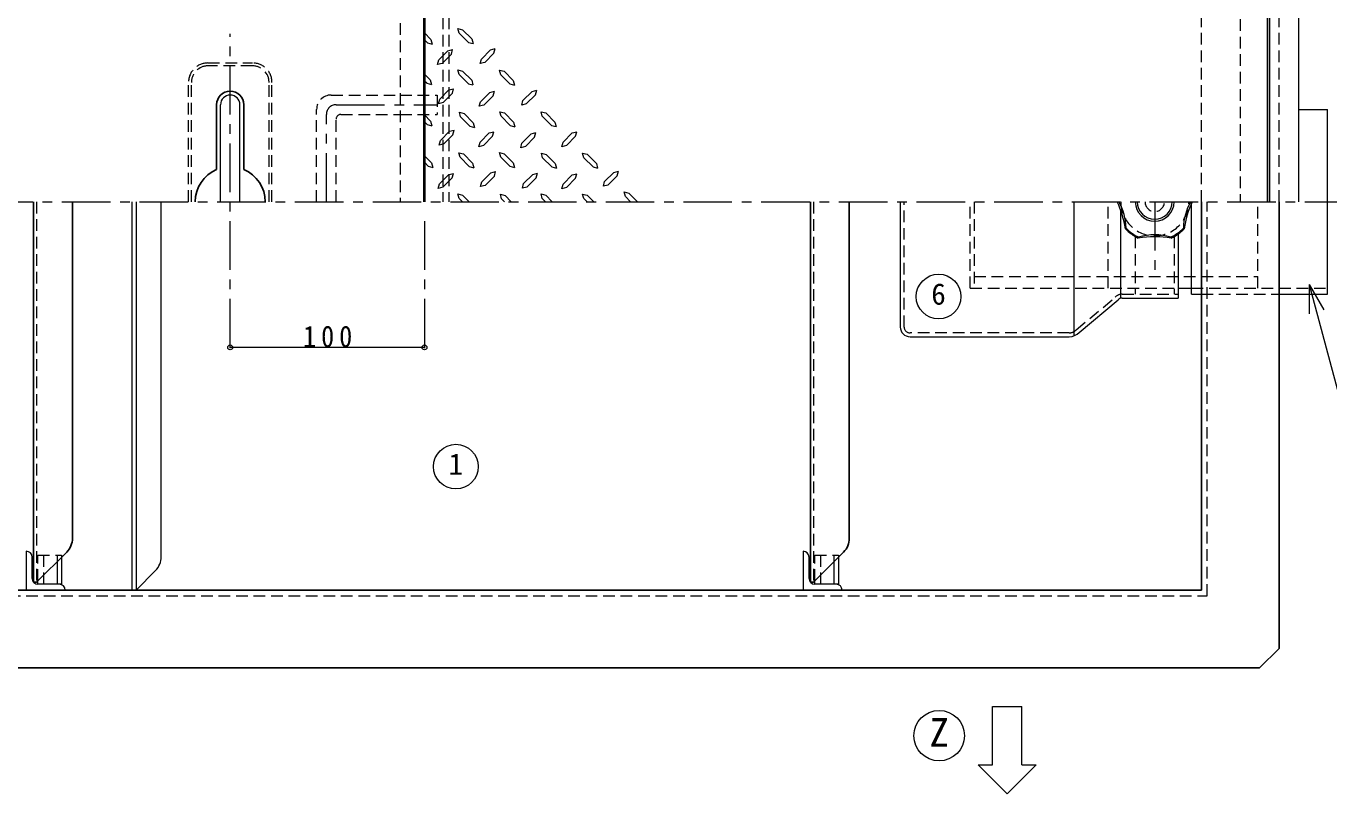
# Model space of a CAD drawing. Units: millimetres at full size, sheet at 1:5; details may follow other scales. Extents: x -1062 to 963, y -702 to 703.
# Drawn here: x -395 to 276, y 13 to 408 of the extents above; entities that cross this region are included whole.
import ezdxf
from ezdxf.enums import TextEntityAlignment as Align

# ---------------------------------------------------------------- set-up
doc = ezdxf.new("R2010")
doc.units = ezdxf.units.MM
doc.header["$LTSCALE"] = 5
doc.header["$PDMODE"] = 32
doc.header["$PDSIZE"] = 2.5
doc.linetypes.add('CHAIN1', pattern=[8, 5, -1, 1, -1])
doc.linetypes.add('DASHED1', pattern=[1.8, 1.2, -0.6])
doc.layers.add('0-A', color=4, linetype='Continuous', lineweight=9)
doc.styles.add('ＭＳ ゴシック', font='')
doc.styles.get('ＭＳ ゴシック').set_extended_font_data('MS Gothic')

msp = doc.modelspace()

# ---------------------------------------------------------------- linework, layer by layer
at = {"layer": '0-A', "color": 7, "lineweight": 18}
for p, q in [((260.102, 567.509), (260.102, 317.509)), ((245.102, 552.509), (245.102, 317.509)), ((-294.898, 317.509), (-294.898, 367.509)), ((-284.898, 317.509), (-284.898, 367.509)), ((260.102, 365.009), (275.102, 365.009)), ((275.102, 270.009), (275.102, 365.009)), ((-340.398, 117.509), (-340.398, 317.509)), ((-338.398, 317.509), (-338.398, 117.509)), ((55.102, 317.509), (55.102, 253.009)), ((205.102, 270.009), (205.102, 316.907)), ((198.102, 300.889), (198.102, 267.959)), ((205.102, 270.009), (210.102, 270.009)), ((250.102, 270.009), (275.102, 270.009)), ((265.659, 274.852), (273.159, 261.862)), ((265.659, 274.852), (281.258, 216.636)), ((265.659, 274.852), (265.659, 259.852)), ((147.176, 250.218), (167.213, 267.013)), ((169.4, 267.959), (198.102, 267.959)), ((60.102, 248.009), (142.072, 248.009)), ((-394.898, 137.509), (-394.898, 117.509)), ((-391.898, 123.509), (-391.898, 134.509)), ((-376.743, 134.43), (-376.743, 120.509)), ((5.102, 137.509), (5.102, 117.509)), ((8.102, 123.509), (8.102, 134.509)), ((23.257, 134.43), (23.257, 120.509)), ((-378.9, 120.509), (-378.9, 132.273)), ((21.1, 120.509), (21.1, 132.273)), ((-388.898, 120.509), (-388.898, 122.275)), ((11.102, 120.509), (11.102, 122.275)), ((-376.743, 120.509), (-388.898, 120.509)), ((23.257, 120.509), (11.102, 120.509))]:
    msp.add_line(p, q, dxfattribs=at)
at = {"layer": '0-A', "color": 1, "lineweight": 40}
msp.add_line((-189.898, 317.509), (-189.898, 551.509), dxfattribs=at)
at = {"layer": '0-A', "color": 5, "lineweight": 25}
for p, q in [((244.102, 317.509), (244.102, 551.509)), ((-296.898, 334.092), (-296.898, 367.509)), ((-282.898, 334.092), (-282.898, 367.509)), ((-391.148, 121.525), (-391.148, 317.509)), ((-371.148, 144.167), (-371.148, 317.509)), ((8.852, 121.525), (8.852, 317.509)), ((28.852, 144.167), (28.852, 317.509)), ((210.102, 317.509), (210.102, 117.509)), ((250.102, 317.509), (250.102, 87.509)), ((210.102, 117.509), (-589.898, 117.509)), ((250.102, 87.509), (240.102, 77.509)), ((240.102, 77.509), (-619.898, 77.509))]:
    msp.add_line(p, q, dxfattribs=at)
at = {"layer": '0-A', "linetype": 'DASHED1'}
for p, q in [((250.102, 317.509), (250.102, 547.509)), ((230.102, 537.509), (230.102, 317.509)), ((210.102, 317.509), (210.102, 517.509)), ((-180.398, 511.509), (-180.398, 317.509)), ((-202.398, 372.509), (-183.398, 372.509)), ((-183.398, 372.509), (-183.398, 362.509)), ((-202.398, 362.509), (-183.398, 362.509)), ((57.102, 253.009), (57.102, 317.509)), ((91.102, 272.959), (91.102, 317.509)), ((93.102, 317.509), (93.102, 272.959)), ((162.102, 272.959), (162.102, 317.509)), ((239.102, 272.959), (239.102, 317.509)), ((176.102, 299.614), (176.102, 269.959)), ((196.102, 299.614), (196.102, 269.959)), ((93.102, 278.959), (239.102, 278.959)), ((91.102, 272.959), (198.102, 272.959)), ((145.717, 251.587), (165.755, 268.381)), ((169.4, 269.959), (198.102, 269.959)), ((205.102, 272.959), (275.102, 272.959)), ((210.102, 270.009), (250.102, 270.009)), ((142.072, 250.009), (60.102, 250.009)), ((-388.898, 122.275), (-388.898, 135.509)), ((-385.898, 120.509), (-385.898, 135.509)), ((-378.9, 132.273), (-378.9, 135.509)), ((11.102, 122.275), (11.102, 135.509)), ((14.102, 120.509), (14.102, 135.509)), ((21.1, 132.273), (21.1, 135.509))]:
    msp.add_line(p, q, dxfattribs=at)
at = {"layer": '0-A', "color": 7, "linetype": 'DASHED1', "lineweight": 18}
for p, q in [((-177.398, 511.509), (-177.398, 317.509)), ((-202.398, 508.509), (-202.398, 317.509)), ((-301.398, 389.009), (-278.398, 389.009)), ((-278.398, 387.509), (-301.398, 387.509)), ((-311.398, 317.509), (-311.398, 379.009)), ((-309.898, 317.509), (-309.898, 379.009)), ((-269.898, 317.509), (-269.898, 379.009)), ((-268.398, 317.509), (-268.398, 379.009)), ((-237.898, 372.509), (-202.398, 372.509)), ((-245.398, 317.509), (-245.398, 365.009)), ((-232.898, 362.509), (-202.398, 362.509)), ((-235.398, 317.509), (-235.398, 360.009)), ((-389.648, 317.509), (-389.648, 121.525)), ((10.352, 317.509), (10.352, 121.525)), ((213.102, 114.509), (213.102, 317.509)), ((-592.898, 114.509), (213.102, 114.509))]:
    msp.add_line(p, q, dxfattribs=at)
at = {"layer": '0-A', "linetype": 'CHAIN1'}
for p, q in [((-289.898, 242.509), (-289.898, 404.009)), ((-240.398, 317.509), (-240.398, 362.509)), ((-235.398, 367.509), (-183.398, 367.509)), ((-696.565, 317.509), (435.102, 317.509)), ((186.102, 317.509), (186.102, 282.509)), ((-189.898, 307.509), (-189.898, 242.509))]:
    msp.add_line(p, q, dxfattribs=at)
at = {"layer": '0-A'}
for p, q in [((-186.636, 401.134), (-189.898, 404.527)), ((-172.686, 406.759), (-170.286, 406.084)), ((-172.011, 404.359), (-172.686, 406.759)), ((-167.286, 399.634), (-172.011, 404.359)), ((-165.561, 401.434), (-170.286, 406.084)), ((-188.361, 399.334), (-189.898, 400.872)), ((-188.361, 399.334), (-185.961, 398.734)), ((-186.636, 401.134), (-185.961, 398.734)), ((-177.786, 395.284), (-175.386, 395.884)), ((-175.986, 393.559), (-175.386, 395.884)), ((-167.286, 399.634), (-164.886, 399.034)), ((-165.561, 401.434), (-164.886, 399.034)), ((-155.886, 395.734), (-153.486, 396.409)), ((-154.161, 394.009), (-153.486, 396.409)), ((-183.111, 388.159), (-182.436, 390.559)), ((-177.786, 395.284), (-182.436, 390.559)), ((-175.986, 393.559), (-180.711, 388.759)), ((-155.886, 395.734), (-160.611, 391.009)), ((-154.161, 394.009), (-158.886, 389.284)), ((-186.936, 380.359), (-189.898, 383.322)), ((-180.711, 388.759), (-183.111, 388.159)), ((-172.686, 385.459), (-170.286, 384.859)), ((-172.086, 383.134), (-172.686, 385.459)), ((-167.286, 378.334), (-172.086, 383.134)), ((-165.561, 380.134), (-170.286, 384.859)), ((-151.236, 385.384), (-148.836, 384.709)), ((-150.636, 382.984), (-151.236, 385.384)), ((-145.911, 378.259), (-150.636, 382.984)), ((-144.186, 379.984), (-148.836, 384.709)), ((-188.736, 378.559), (-189.898, 379.722)), ((-188.736, 378.559), (-186.336, 377.959)), ((-186.936, 380.359), (-186.336, 377.959)), ((-177.336, 375.109), (-174.936, 375.709)), ((-175.536, 373.384), (-174.936, 375.709)), ((-167.286, 378.334), (-164.961, 377.734)), ((-165.561, 380.134), (-164.961, 377.734)), ((-145.911, 378.259), (-143.511, 377.584)), ((-144.186, 379.984), (-143.511, 377.584)), ((-182.661, 367.984), (-181.986, 370.384)), ((-177.336, 375.109), (-181.986, 370.384)), ((-175.536, 373.384), (-180.261, 368.584)), ((-156.261, 373.759), (-160.986, 369.034)), ((-154.536, 372.034), (-159.261, 367.309)), ((-156.261, 373.759), (-153.861, 374.434)), ((-154.536, 372.034), (-153.861, 374.434)), ((-134.511, 374.359), (-139.236, 369.634)), ((-134.511, 374.359), (-132.111, 375.034)), ((-132.786, 372.634), (-132.111, 375.034)), ((-186.711, 359.059), (-189.898, 362.247)), ((-180.261, 368.584), (-182.661, 367.984)), ((-171.936, 363.634), (-169.536, 362.959)), ((-171.336, 361.234), (-171.936, 363.634)), ((-164.811, 358.234), (-169.536, 362.959)), ((-151.161, 363.934), (-148.761, 363.259)), ((-150.486, 361.534), (-151.161, 363.934)), ((-144.036, 358.534), (-148.761, 363.259)), ((-129.861, 363.934), (-127.461, 363.334)), ((-129.261, 361.609), (-129.861, 363.934)), ((-122.736, 358.609), (-127.461, 363.334)), ((-188.436, 357.259), (-189.898, 358.722)), ((-188.436, 357.259), (-186.036, 356.659)), ((-186.711, 359.059), (-186.036, 356.659)), ((-166.536, 356.509), (-171.336, 361.234)), ((-166.536, 356.509), (-164.211, 355.834)), ((-164.811, 358.234), (-164.211, 355.834)), ((-145.761, 356.809), (-150.486, 361.534)), ((-145.761, 356.809), (-143.361, 356.134)), ((-144.036, 358.534), (-143.361, 356.134)), ((-124.461, 356.884), (-129.261, 361.609)), ((-124.461, 356.884), (-122.136, 356.209)), ((-122.736, 358.609), (-122.136, 356.209)), ((-176.961, 353.809), (-181.686, 349.084)), ((-175.236, 352.084), (-179.961, 347.359)), ((-176.961, 353.809), (-174.561, 354.484)), ((-175.236, 352.084), (-174.561, 354.484)), ((-156.636, 352.984), (-161.286, 348.259)), ((-154.836, 351.259), (-159.561, 346.459)), ((-156.636, 352.984), (-154.236, 353.584)), ((-154.836, 351.259), (-154.236, 353.584)), ((-134.961, 352.459), (-139.686, 347.734)), ((-133.236, 350.734), (-137.961, 346.009)), ((-134.961, 352.459), (-132.561, 353.134)), ((-133.236, 350.734), (-132.561, 353.134)), ((-113.811, 352.984), (-118.536, 348.259)), ((-112.086, 351.259), (-116.811, 346.459)), ((-113.811, 352.984), (-111.411, 353.584)), ((-112.086, 351.259), (-111.411, 353.584)), ((-172.236, 342.784), (-169.836, 342.184)), ((-171.561, 340.459), (-172.236, 342.784)), ((-165.111, 337.459), (-169.836, 342.184)), ((-161.961, 345.859), (-161.286, 348.259)), ((-159.561, 346.459), (-161.961, 345.859)), ((-151.236, 342.934), (-148.836, 342.259)), ((-150.636, 340.534), (-151.236, 342.934)), ((-144.186, 337.609), (-148.836, 342.259)), ((-140.286, 345.334), (-139.686, 347.734)), ((-137.961, 346.009), (-140.286, 345.334)), ((-129.711, 342.484), (-127.311, 341.884)), ((-129.111, 340.159), (-129.711, 342.484)), ((-119.136, 345.859), (-118.536, 348.259)), ((-116.811, 346.459), (-119.136, 345.859)), ((-186.261, 337.609), (-189.898, 341.247)), ((-187.986, 335.809), (-189.898, 337.995)), ((-187.986, 335.809), (-185.586, 335.209)), ((-186.261, 337.609), (-185.586, 335.209)), ((-166.836, 335.734), (-171.561, 340.459)), ((-166.836, 335.734), (-164.436, 335.059)), ((-165.111, 337.459), (-164.436, 335.059)), ((-145.911, 335.809), (-150.636, 340.534)), ((-145.911, 335.809), (-143.511, 335.209)), ((-144.186, 337.609), (-143.511, 335.209)), ((-124.311, 335.434), (-129.111, 340.159)), ((-122.586, 337.159), (-127.311, 341.884)), ((-124.311, 335.434), (-121.986, 334.759)), ((-122.586, 337.159), (-121.986, 334.759)), ((-103.086, 335.434), (-107.811, 340.234)), ((-101.361, 337.234), (-106.086, 341.959)), ((-103.086, 335.434), (-100.761, 334.834)), ((-101.361, 337.234), (-100.761, 334.834)), ((-177.411, 331.534), (-182.136, 326.809)), ((-175.686, 329.809), (-180.411, 325.009)), ((-177.411, 331.534), (-175.011, 332.134)), ((-175.686, 329.809), (-175.011, 332.134)), ((-155.661, 332.509), (-160.386, 327.784)), ((-153.861, 330.784), (-158.661, 325.984)), ((-155.661, 332.509), (-153.261, 333.109)), ((-153.861, 330.784), (-153.261, 333.109)), ((-134.136, 331.609), (-138.861, 326.884)), ((-132.411, 329.884), (-137.136, 325.084)), ((-134.136, 331.609), (-131.736, 332.209)), ((-132.411, 329.884), (-131.736, 332.209)), ((-113.886, 331.384), (-118.536, 326.659)), ((-113.886, 331.384), (-111.486, 331.984)), ((-112.086, 329.659), (-111.486, 331.984)), ((-92.436, 332.659), (-97.161, 327.934)), ((-90.636, 330.934), (-95.436, 326.134)), ((-92.436, 332.659), (-90.036, 333.259)), ((-90.636, 330.934), (-90.036, 333.259)), ((-182.811, 324.409), (-182.136, 326.809)), ((-180.411, 325.009), (-182.811, 324.409)), ((-160.986, 325.384), (-160.386, 327.784)), ((-158.661, 325.984), (-160.986, 325.384)), ((-97.761, 325.534), (-97.161, 327.934)), ((-95.436, 326.134), (-97.761, 325.534)), ((-325.398, 134.651), (-325.398, 317.509)), ((-172.686, 321.559), (-170.286, 320.884)), ((-172.011, 319.159), (-172.686, 321.559)), ((-170.361, 317.509), (-172.011, 319.159)), ((-166.911, 317.509), (-170.286, 320.884)), ((-150.786, 321.409), (-148.386, 320.809)), ((-150.186, 319.084), (-150.786, 321.409)), ((-148.611, 317.509), (-150.186, 319.084)), ((-145.213, 317.509), (-148.386, 320.809)), ((-129.861, 321.559), (-127.461, 320.884)), ((-129.261, 319.159), (-129.861, 321.559)), ((-127.611, 317.509), (-129.261, 319.159)), ((-124.086, 317.509), (-127.461, 320.884)), ((-102.711, 317.509), (-106.086, 320.884)), ((-83.736, 317.509), (-86.436, 320.209)), ((-80.178, 317.509), (-84.711, 321.934)), ((144.396, 317.509), (144.396, 248.406)), ((168.405, 313.633), (168.405, 267.789)), ((198.102, 272.959), (205.102, 272.959)), ((-189.898, 242.509), (-289.898, 242.509)), ((-338.398, 117.509), (-328.327, 127.58)), ((102.602, 57.509), (117.602, 57.509)), ((102.602, 27.509), (102.602, 57.509)), ((117.602, 27.509), (117.602, 57.509)), ((95.102, 27.509), (102.602, 27.509)), ((117.602, 27.509), (125.102, 27.509))]:
    msp.add_line(p, q, dxfattribs=at)
for points in [[(-158.886, 389.284), (-161.286, 388.684), (-160.611, 391.009)], [(-159.261, 367.309), (-161.661, 366.709), (-160.986, 369.034)], [(-132.786, 372.634), (-137.511, 367.909), (-139.836, 367.234), (-139.236, 369.634)], [(-179.961, 347.359), (-182.286, 346.684), (-181.686, 349.084)], [(-107.811, 340.234), (-108.486, 342.559), (-106.086, 341.959)], [(-112.086, 329.659), (-116.811, 324.859), (-119.211, 324.259), (-118.536, 326.659)], [(-137.136, 325.084), (-139.461, 324.484), (-138.861, 326.884)], [(-86.436, 320.209), (-87.111, 322.609), (-84.711, 321.934)], [(-106.161, 317.509), (-107.811, 319.159), (-108.486, 321.484), (-106.086, 320.884)], [(125.102, 27.509), (110.102, 12.509), (95.102, 27.509)]]:
    msp.add_lwpolyline(points, dxfattribs=at)
at = {"layer": '0-A', "color": 5, "lineweight": 25}
for points in [[(-374.077, 137.096), (-389.648, 121.525), (-391.148, 121.525)], [(25.923, 137.096), (10.352, 121.525), (8.852, 121.525)]]:
    msp.add_lwpolyline(points, dxfattribs=at)
at = {"layer": '0-A', "linetype": 'DASHED1'}
for points in [[(-388.898, 135.509), (-376.743, 135.509), (-376.743, 134.43)], [(11.102, 135.509), (23.257, 135.509), (23.257, 134.43)]]:
    msp.add_lwpolyline(points, dxfattribs=at)
at = {"layer": '0-A', "color": 7, "lineweight": 18}
for centre, radius in [((74.784, 268.716), 11.5), ((-173.73, 181.088), 11.5), ((75.102, 42.509), 13)]:
    msp.add_circle(centre, radius, dxfattribs=at)
at = {"layer": '0-A', "color": 7, "linetype": 'DASHED1', "lineweight": 18}
for centre, radius, start, end in [((-301.398, 379.009), 10, 90, 180), ((-301.398, 379.009), 8.5, 90, 180), ((-278.398, 379.009), 10, 0, 90), ((-278.398, 379.009), 8.5, 0, 90), ((-237.898, 365.009), 7.5, 90, 180), ((-232.898, 360.009), 2.5, 90, 180)]:
    msp.add_arc(centre, radius, start, end, dxfattribs=at)
at = {"layer": '0-A', "color": 5, "lineweight": 25}
for centre, radius, start, end in [((-289.898, 367.509), 7, 0, 180), ((-289.898, 317.509), 18, 112.88538, 180), ((-289.898, 317.509), 18, 0, 67.11462), ((-381.148, 144.167), 10, 315, 360), ((18.852, 144.167), 10, 315, 360)]:
    msp.add_arc(centre, radius, start, end, dxfattribs=at)
at = {"layer": '0-A', "color": 7, "lineweight": 18}
for centre, radius, start, end in [((-289.898, 367.509), 5, 0, 180), ((116.721, 294.966), 54.951, 9.11306, 24.21987), ((142.282, 303.272), 29.075, 1.44958, 29.32092), ((186.102, 317.509), 9, 180, 0), ((229.921, 303.272), 29.075, 150.67908, 178.55042), ((255.483, 294.966), 54.951, 155.78013, 170.88694), ((186.102, 317.509), 20.5, 222.46304, 245.53696), ((186.102, 317.509), 20, 222.46304, 245.53696), ((186.102, 317.509), 20, 294.46304, 317.53696), ((186.102, 317.509), 20.5, 294.46304, 317.53696), ((186.102, 244.558), 54.951, 81.11306, 98.88694), ((186.102, 271.435), 29.075, 73.44958, 106.55042), ((169.4, 264.959), 3, 90, 136.80874), ((60.102, 253.009), 5, 180, 270), ((142.072, 255.009), 7, 270, 316.80874), ((-394.898, 134.509), 3, 0, 90), ((5.102, 134.509), 3, 0, 90), ((-388.898, 123.509), 3, 180, 270), ((11.102, 123.509), 3, 180, 270), ((-377.898, 117.509), 3, 0, 90), ((22.102, 117.509), 3, 0, 90)]:
    msp.add_arc(centre, radius, start, end, dxfattribs=at)
at = {"layer": '0-A', "linetype": 'CHAIN1'}
msp.add_arc((-235.398, 362.509), 5, 90, 180, dxfattribs=at)
at = {"layer": '0-A', "linetype": 'DASHED1'}
for centre, radius, start, end in [((186.102, 317.509), 17.5, 180, 0), ((186.102, 317.509), 5, 180, 0), ((169.4, 264.959), 5, 90, 136.80874), ((60.102, 253.009), 3, 180, 270), ((142.072, 255.009), 5, 270, 316.80874)]:
    msp.add_arc(centre, radius, start, end, dxfattribs=at)
at = {"layer": '0-A'}
for centre, start, end in [((186.102, 317.509), 180, 0), ((-335.398, 134.651), 315, 360)]:
    msp.add_arc(centre, 10, start, end, dxfattribs=at)
for p in [(-289.898, 242.509), (-189.898, 242.509)]:
    msp.add_point(p, dxfattribs=at)

# ---------------------------------------------------------------- texts
at = {"layer": '0-A', "color": 7, "style": 'ＭＳ ゴシック'}
for s, height, p in [('6', 11, (71.034, 261.216)), ('1', 11, (-177.48, 173.588)), ('Z', 14.66, (70.102, 32.509))]:
    msp.add_text(s, height=height, dxfattribs=at).set_placement(p, align=Align.BOTTOM_LEFT)
at = {"layer": '0-A', "color": 7, "insert": (-252.398, 242.509), "char_height": 11, "attachment_point": 7, "style": 'ＭＳ ゴシック'}
msp.add_mtext('\\T1.38;\\W0.9;100', dxfattribs=at)

doc.saveas('drawing.dxf')
